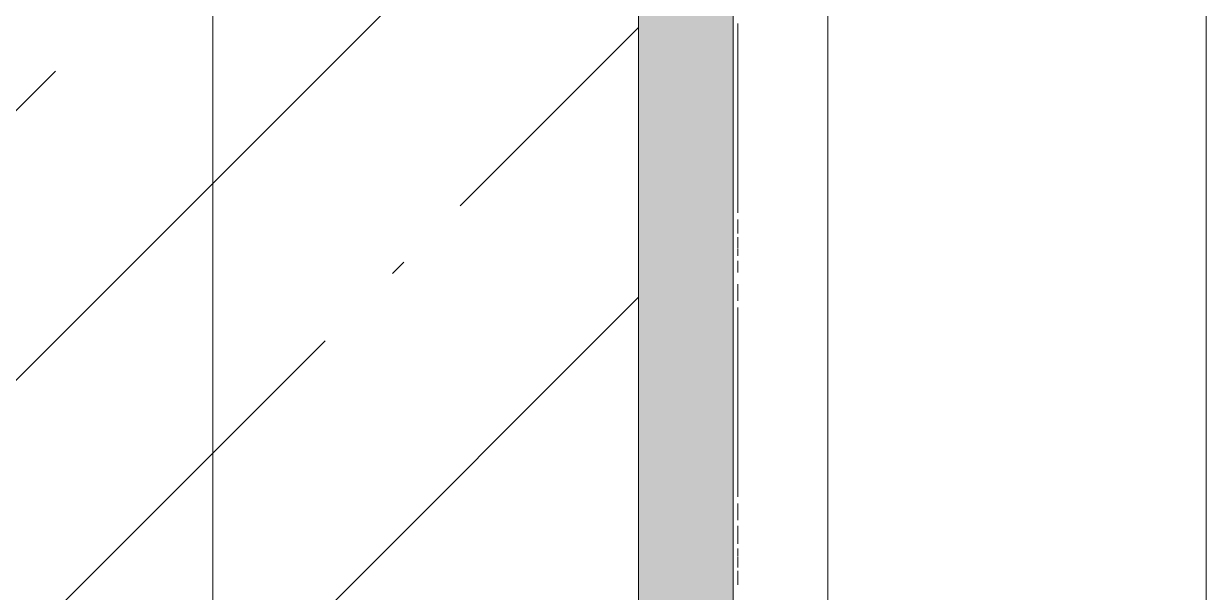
# Model space of a CAD drawing. Header units: millimetres. Extents: x 1322 to 199238, y -8553 to 29000.
# Drawn here: x 25138.7 to 25388.7, y 18964.3 to 19084.5 of the extents above; entities that cross this region are included whole.
import ezdxf

# ---------------------------------------------------------------- set-up
doc = ezdxf.new("R2010")
doc.units = ezdxf.units.MM
doc.linetypes.add('Осевая', pattern=[3175, 635, -476.25, 1587.5, -476.25])
for name, color, linetype, lineweight in [('A-WALL', 7, 'Continuous', 9), ('I-WALL', 7, 'Continuous', 9), ('Оси-2', 7, 'Осевая', 9)]:
    doc.layers.add(name, color=color, linetype=linetype, lineweight=lineweight)
for name, color, linetype, lineweight, true_color in [('A-WALL-1', 7, 'Continuous', 9, 0x3c3c3c), ('A-WALL-FNSH-1', 7, 'Continuous', 9, 0x3c3c3c), ('I-FURN-1', 7, 'Continuous', 9, 0xf0f0f0)]:
    doc.layers.add(name, color=color, linetype=linetype, lineweight=lineweight, true_color=true_color)

# ---------------------------------------------------------------- blocks, each defined once
blk = doc.blocks.new('Бизиборд лего - бизиборд 1_21б-32328682-План размещения напольных электротехнических лючков и розеток 1 этажа в осях 23_1-33')
at = {"layer": 'I-FURN-1'}
for p, q in [((315, 100), (-35.37, 100)), ((-35.37, 100), (315, 100)), ((315, 100), (15, 100)), ((15, 100), (315, 100)), ((500, 20), (0, 20)), ((170, 20), (210, 20)), ((210, 20), (170, 20)), ((170, 20), (210, 20)), ((210, 20), (170, 20)), ((170, 20), (210, 20)), ((210, 20), (210.34, 20)), ((225, 20), (210, 20)), ((210, 20), (211.34, 20)), ((227.07, 20), (210, 20)), ((210, 20), (211.34, 20)), ((228.62, 20), (210, 20)), ((210, 20), (228.62, 20)), ((228.62, 20), (210, 20)), ((210, 20), (228.62, 20)), ((228.62, 20), (210, 20)), ((210, 20), (228.62, 20)), ((212.93, 20), (210, 20)), ((210, 20), (210.34, 20)), ((210.34, 20), (210, 20)), ((210, 20), (210.34, 20)), ((228.62, 20), (210, 20)), ((210, 20), (228.62, 20)), ((228.62, 20), (210, 20)), ((210, 20), (228.62, 20)), ((228.62, 20), (210, 20)), ((210, 20), (210.34, 20)), ((211.34, 20), (210, 20)), ((210, 20), (217.41, 20)), ((228.62, 20), (210, 20)), ((210, 20), (215, 20)), ((210.34, 20), (210, 20)), ((210, 20), (228.62, 20)), ((210.34, 20), (210, 20)), ((210, 20), (210.34, 20)), ((228.62, 20), (210, 20)), ((210, 20), (228.62, 20)), ((228.62, 20), (210, 20)), ((210, 20), (228.62, 20)), ((228.62, 20), (210, 20)), ((210, 20), (228.62, 20)), ((228.62, 20), (210, 20)), ((210, 20), (228.62, 20)), ((228.62, 20), (210, 20)), ((210, 20), (228.62, 20)), ((228.62, 20), (210, 20)), ((210, 20), (211.34, 20)), ((217.41, 20), (210, 20)), ((210, 20), (228.62, 20)), ((222.59, 20), (210, 20)), ((210, 20), (211.34, 20)), ((210.34, 20), (210, 20)), ((210, 20), (228.62, 20)), ((228.62, 20), (210, 20)), ((210, 20), (210.34, 20)), ((210.34, 20), (210, 20)), ((210, 20), (228.62, 20)), ((228.62, 20), (210, 20)), ((210, 20), (230, 20)), ((230, 20), (210, 20)), ((210.34, 20), (211.34, 20)), ((210.34, 20), (211.34, 20)), ((211.34, 20), (210.34, 20)), ((210.34, 20), (227.07, 20)), ((210.34, 20), (215, 20)), ((211.34, 20), (210.34, 20)), ((215, 20), (210.34, 20)), ((210.34, 20), (211.34, 20)), ((211.34, 20), (210.34, 20)), ((210.34, 20), (212.93, 20)), ((212.93, 20), (210.34, 20)), ((211.34, 20), (214.34, 20)), ((214.34, 20), (211.34, 20)), ((211.34, 20), (214.34, 20)), ((214.34, 20), (211.34, 20)), ((211.34, 20), (214.34, 20)), ((211.34, 20), (212.93, 20)), ((211.34, 20), (212.93, 20)), ((211.34, 20), (212.93, 20)), ((211.34, 20), (212.93, 20)), ((212.93, 20), (211.34, 20)), ((217.41, 20), (211.34, 20)), ((220, 20), (211.34, 20)), ((211.34, 20), (212.93, 20)), ((211.34, 20), (212.93, 20)), ((211.34, 20), (228.62, 20)), ((212.93, 20), (211.34, 20)), ((212.93, 20), (215, 20)), ((212.93, 20), (215, 20)), ((212.93, 20), (215, 20)), ((228.62, 20), (212.93, 20)), ((212.93, 20), (215, 20)), ((217.41, 20), (212.93, 20)), ((212.93, 20), (215, 20)), ((212.93, 20), (228.62, 20)), ((217.41, 20), (212.93, 20)), ((212.93, 20), (217.41, 20)), ((217.41, 20), (212.93, 20)), ((215, 20), (219.09, 20)), ((219.09, 20), (215, 20)), ((215, 20), (219.09, 20)), ((219.09, 20), (215, 20)), ((215, 20), (219.09, 20)), ((215, 20), (217.41, 20)), ((215, 20), (217.41, 20)), ((215, 20), (217.41, 20)), ((215, 20), (217.41, 20)), ((215, 20), (217.41, 20)), ((215, 20), (217.41, 20)), ((217.41, 20), (215, 20)), ((215, 20), (217.41, 20)), ((217.41, 20), (220, 20)), ((217.41, 20), (220, 20)), ((217.41, 20), (220, 20)), ((217.41, 20), (220, 20)), ((228.62, 20), (217.41, 20)), ((217.41, 20), (220, 20)), ((227.07, 20), (217.41, 20)), ((217.41, 20), (220, 20)), ((217.41, 20), (220, 20)), ((220, 20), (217.41, 20)), ((217.41, 20), (220, 20)), ((220, 20), (217.41, 20)), ((220, 20), (217.41, 20)), ((217.41, 20), (222.59, 20)), ((222.59, 20), (217.41, 20)), ((220, 20), (223.85, 20)), ((223.85, 20), (220, 20)), ((220, 20), (223.85, 20)), ((223.85, 20), (220, 20)), ((220, 20), (223.85, 20)), ((220, 20), (222.59, 20)), ((220, 20), (222.59, 20)), ((220, 20), (228.62, 20)), ((220, 20), (222.59, 20)), ((220, 20), (222.59, 20)), ((220, 20), (222.59, 20)), ((220, 20), (228.62, 20)), ((227.07, 20), (220, 20)), ((222.59, 20), (220, 20)), ((220, 20), (228.62, 20)), ((228.62, 20), (220, 20)), ((222.59, 20), (220, 20)), ((222.59, 20), (227.07, 20)), ((222.59, 20), (225, 20)), ((222.59, 20), (225, 20)), ((222.59, 20), (227.07, 20)), ((222.59, 20), (225, 20)), ((227.07, 20), (222.59, 20)), ((228.62, 20), (222.59, 20)), ((228.62, 20), (222.59, 20)), ((222.59, 20), (225, 20)), ((227.07, 20), (222.59, 20)), ((225, 20), (228.61, 20)), ((228.61, 20), (225, 20)), ((225, 20), (228.61, 20)), ((228.61, 20), (225, 20)), ((225, 20), (228.61, 20)), ((228.62, 20), (225, 20)), ((225, 20), (227.07, 20)), ((225, 20), (227.07, 20)), ((225, 20), (228.62, 20)), ((225, 20), (227.07, 20)), ((227.07, 20), (228.62, 20)), ((227.07, 20), (228.62, 20)), ((228.62, 20), (227.07, 20)), ((227.07, 20), (228.62, 20)), ((227.07, 20), (228.62, 20)), ((227.07, 20), (228.62, 20)), ((228.62, 20), (227.07, 20)), ((228.62, 20), (227.07, 20)), ((228.62, 20), (227.07, 20)), ((227.07, 20), (228.62, 20)), ((228.62, 20), (227.07, 20)), ((228.62, 20), (228.66, 20)), ((228.66, 20), (228.62, 20)), ((228.62, 20), (228.66, 20)), ((228.66, 20), (228.62, 20)), ((228.62, 20), (228.66, 20)), ((228.66, 20), (228.62, 20)), ((228.62, 20), (228.66, 20)), ((228.66, 20), (228.62, 20)), ((228.62, 20), (228.66, 20)), ((228.66, 20), (228.62, 20)), ((228.62, 20), (228.66, 20)), ((228.66, 20), (228.62, 20)), ((228.62, 20), (228.66, 20)), ((228.66, 20), (228.62, 20)), ((228.62, 20), (228.66, 20)), ((228.66, 20), (228.62, 20)), ((228.62, 20), (228.66, 20)), ((228.66, 20), (228.62, 20)), ((228.62, 20), (228.66, 20)), ((228.66, 20), (228.62, 20)), ((228.62, 20), (228.66, 20)), ((228.66, 20), (228.62, 20)), ((228.62, 20), (228.66, 20)), ((228.66, 20), (228.62, 20)), ((228.62, 20), (228.66, 20)), ((228.66, 20), (228.62, 20)), ((228.62, 20), (228.66, 20)), ((228.66, 20), (228.62, 20)), ((228.62, 20), (228.66, 20)), ((228.66, 20), (228.62, 20)), ((228.62, 20), (228.66, 20)), ((228.66, 20), (228.62, 20)), ((228.62, 20), (228.66, 20)), ((228.66, 20), (228.62, 20)), ((228.62, 20), (228.66, 20)), ((228.66, 20), (228.62, 20)), ((228.62, 20), (228.66, 20)), ((228.66, 20), (228.62, 20)), ((228.62, 20), (228.66, 20)), ((228.66, 20), (228.62, 20)), ((228.62, 20), (228.66, 20)), ((228.66, 20), (228.62, 20)), ((228.62, 20), (228.66, 20)), ((228.66, 20), (228.62, 20)), ((228.62, 20), (228.66, 20)), ((228.66, 20), (228.62, 20)), ((228.62, 20), (228.66, 20)), ((228.66, 20), (228.62, 20)), ((228.62, 20), (228.66, 20)), ((228.66, 20), (228.62, 20)), ((228.62, 20), (228.66, 20)), ((228.66, 20), (228.62, 20)), ((228.66, 20), (229.66, 20)), ((229.66, 20), (228.66, 20)), ((228.66, 20), (229.66, 20)), ((229.66, 20), (228.66, 20)), ((228.66, 20), (230, 20)), ((230, 20), (228.66, 20)), ((228.66, 20), (230, 20)), ((230, 20), (228.66, 20)), ((228.66, 20), (230, 20)), ((230, 20), (228.66, 20)), ((228.66, 20), (230, 20)), ((230, 20), (228.66, 20)), ((228.66, 20), (229.66, 20)), ((230, 20), (228.66, 20)), ((228.66, 20), (230, 20)), ((230, 20), (228.66, 20)), ((228.66, 20), (230, 20)), ((230, 20), (228.66, 20)), ((228.66, 20), (230, 20)), ((230, 20), (228.66, 20)), ((228.66, 20), (229.66, 20)), ((230, 20), (228.66, 20)), ((228.66, 20), (230, 20)), ((230, 20), (228.66, 20)), ((228.66, 20), (230, 20)), ((229.66, 20), (228.66, 20)), ((228.66, 20), (230, 20)), ((229.66, 20), (228.66, 20)), ((228.66, 20), (230, 20)), ((230, 20), (228.66, 20)), ((228.66, 20), (230, 20)), ((230, 20), (228.66, 20)), ((228.66, 20), (230, 20)), ((229.66, 20), (228.66, 20)), ((228.66, 20), (230, 20)), ((230, 20), (228.66, 20)), ((228.66, 20), (230, 20)), ((230, 20), (228.66, 20)), ((228.66, 20), (230, 20)), ((230, 20), (228.66, 20)), ((228.66, 20), (230, 20)), ((230, 20), (228.66, 20)), ((228.66, 20), (229.66, 20)), ((230, 20), (228.66, 20)), ((228.66, 20), (230, 20)), ((230, 20), (228.66, 20)), ((228.66, 20), (230, 20)), ((230, 20), (228.66, 20)), ((228.66, 20), (230, 20)), ((230, 20), (228.66, 20)), ((228.66, 20), (230, 20)), ((230, 20), (228.66, 20)), ((229.66, 20), (230, 20)), ((230, 20), (229.66, 20)), ((229.66, 20), (230, 20)), ((230, 20), (229.66, 20)), ((229.66, 20), (230, 20)), ((229.66, 20), (230, 20)), ((230, 20), (229.66, 20)), ((230, 20), (229.66, 20)), ((230, 20), (229.66, 20)), ((229.66, 20), (230, 20)), ((230, 20), (270, 20)), ((270, 20), (230, 20)), ((230, 20), (270, 20)), ((270, 20), (230, 20)), ((230, 20), (270, 20)), ((270, 20), (270.34, 20)), ((271.34, 20), (270, 20)), ((270, 20), (271.34, 20)), ((271.34, 20), (270, 20)), ((270, 20), (271.34, 20)), ((271.34, 20), (270, 20)), ((270, 20), (271.34, 20)), ((271.34, 20), (270, 20)), ((270, 20), (271.34, 20)), ((271.34, 20), (270, 20)), ((270, 20), (271.34, 20)), ((271.34, 20), (270, 20)), ((270, 20), (270.34, 20)), ((270.34, 20), (270, 20)), ((270, 20), (271.34, 20)), ((271.34, 20), (270, 20)), ((270, 20), (271.34, 20)), ((271.34, 20), (270, 20)), ((270, 20), (271.34, 20)), ((271.34, 20), (270, 20)), ((270, 20), (271.34, 20)), ((270.34, 20), (270, 20)), ((270, 20), (271.34, 20)), ((271.34, 20), (270, 20)), ((270, 20), (270.34, 20)), ((271.34, 20), (270, 20)), ((270, 20), (270.34, 20)), ((271.34, 20), (270, 20)), ((270, 20), (271.34, 20)), ((270.34, 20), (270, 20)), ((270, 20), (271.34, 20)), ((271.34, 20), (270, 20)), ((270, 20), (271.34, 20)), ((271.34, 20), (270, 20)), ((270, 20), (271.34, 20)), ((271.34, 20), (270, 20)), ((270, 20), (271.34, 20)), ((271.34, 20), (270, 20)), ((270, 20), (271.34, 20)), ((271.34, 20), (270, 20)), ((270, 20), (271.34, 20)), ((271.34, 20), (270, 20)), ((270, 20), (271.34, 20)), ((271.34, 20), (270, 20)), ((270, 20), (271.34, 20)), ((271.34, 20), (270, 20)), ((270, 20), (271.34, 20)), ((271.34, 20), (270, 20)), ((270, 20), (270.34, 20)), ((271.34, 20), (270, 20)), ((270, 20), (271.34, 20)), ((271.34, 20), (270, 20)), ((270, 20), (271.34, 20)), ((290, 20), (270, 20)), ((270.34, 20), (271.34, 20)), ((270.34, 20), (271.34, 20)), ((271.34, 20), (270.34, 20)), ((271.34, 20), (270.34, 20)), ((270.34, 20), (271.34, 20)), ((270.34, 20), (271.34, 20)), ((271.34, 20), (270.34, 20)), ((270.34, 20), (271.34, 20)), ((271.34, 20), (271.41, 20)), ((271.41, 20), (271.34, 20)), ((271.34, 20), (271.41, 20)), ((271.41, 20), (271.34, 20)), ((271.34, 20), (271.41, 20)), ((271.41, 20), (271.34, 20)), ((271.34, 20), (271.41, 20)), ((271.41, 20), (271.34, 20)), ((271.34, 20), (271.41, 20)), ((271.41, 20), (271.34, 20)), ((271.34, 20), (271.41, 20)), ((271.41, 20), (271.34, 20)), ((271.34, 20), (271.41, 20)), ((271.41, 20), (271.34, 20)), ((271.34, 20), (271.41, 20)), ((271.41, 20), (271.34, 20)), ((271.34, 20), (271.41, 20)), ((271.41, 20), (271.34, 20)), ((271.34, 20), (271.41, 20)), ((271.41, 20), (271.34, 20)), ((271.34, 20), (271.41, 20)), ((271.41, 20), (271.34, 20)), ((271.34, 20), (271.41, 20)), ((271.41, 20), (271.34, 20)), ((271.34, 20), (271.41, 20)), ((271.41, 20), (271.34, 20)), ((271.34, 20), (271.41, 20)), ((271.41, 20), (271.34, 20)), ((271.34, 20), (271.41, 20)), ((271.41, 20), (271.34, 20)), ((271.34, 20), (271.41, 20)), ((271.41, 20), (271.34, 20)), ((271.34, 20), (271.41, 20)), ((271.41, 20), (271.34, 20)), ((271.34, 20), (271.41, 20)), ((271.41, 20), (271.34, 20)), ((271.34, 20), (271.41, 20)), ((271.41, 20), (271.34, 20)), ((271.34, 20), (271.41, 20)), ((271.41, 20), (271.34, 20)), ((271.34, 20), (271.41, 20)), ((271.41, 20), (271.34, 20)), ((271.34, 20), (271.41, 20)), ((271.41, 20), (271.34, 20)), ((271.34, 20), (271.41, 20)), ((271.41, 20), (271.34, 20)), ((271.34, 20), (271.41, 20)), ((271.41, 20), (271.34, 20)), ((271.34, 20), (271.41, 20)), ((271.41, 20), (271.34, 20)), ((271.34, 20), (271.41, 20)), ((271.41, 20), (271.34, 20)), ((271.34, 20), (271.41, 20)), ((271.41, 20), (272.93, 20)), ((272.93, 20), (271.41, 20)), ((271.41, 20), (290, 20)), ((290, 20), (271.41, 20)), ((271.41, 20), (290, 20)), ((290, 20), (271.41, 20)), ((271.41, 20), (290, 20)), ((290, 20), (271.41, 20)), ((271.41, 20), (290, 20)), ((290, 20), (271.41, 20)), ((271.41, 20), (282.59, 20)), ((277.41, 20), (271.41, 20)), ((271.41, 20), (272.93, 20)), ((272.93, 20), (271.41, 20)), ((271.41, 20), (290, 20)), ((290, 20), (271.41, 20)), ((271.41, 20), (290, 20)), ((290, 20), (271.41, 20)), ((271.41, 20), (290, 20)), ((290, 20), (271.41, 20)), ((271.41, 20), (280, 20)), ((272.93, 20), (271.41, 20)), ((271.41, 20), (277.41, 20)), ((289.66, 20), (271.41, 20)), ((271.41, 20), (272.93, 20)), ((290, 20), (271.41, 20)), ((271.41, 20), (272.93, 20)), ((280, 20), (271.41, 20)), ((271.41, 20), (275, 20)), ((272.93, 20), (271.41, 20)), ((271.41, 20), (290, 20)), ((290, 20), (271.41, 20)), ((271.41, 20), (287.07, 20)), ((280, 20), (271.41, 20)), ((271.41, 20), (290, 20)), ((290, 20), (271.41, 20)), ((271.41, 20), (287.07, 20)), ((272.93, 20), (271.41, 20)), ((271.41, 20), (290, 20)), ((290, 20), (271.41, 20)), ((271.41, 20), (282.59, 20)), ((290, 20), (271.41, 20)), ((271.41, 20), (280, 20)), ((289.66, 20), (271.41, 20)), ((271.41, 20), (290, 20)), ((290, 20), (271.41, 20)), ((271.41, 20), (290, 20)), ((290, 20), (271.41, 20)), ((271.41, 20), (275, 20)), ((272.93, 20), (271.41, 20)), ((271.41, 20), (290, 20)), ((290, 20), (271.41, 20)), ((271.41, 20), (290, 20)), ((271.43, 20), (280, 20)), ((280, 20), (271.43, 20)), ((271.43, 20), (280, 20)), ((280, 20), (271.43, 20)), ((271.43, 20), (280, 20)), ((272.93, 20), (275, 20)), ((282.59, 20), (272.93, 20)), ((272.93, 20), (290, 20)), ((275, 20), (272.93, 20)), ((290, 20), (272.93, 20)), ((272.93, 20), (275, 20)), ((272.93, 20), (277.41, 20)), ((275, 20), (272.93, 20)), ((277.41, 20), (272.93, 20)), ((275, 20), (272.93, 20)), ((275, 20), (277.41, 20)), ((277.41, 20), (275, 20)), ((275, 20), (277.41, 20)), ((275, 20), (277.41, 20)), ((277.41, 20), (275, 20)), ((275, 20), (280, 20)), ((277.41, 20), (275, 20)), ((277.41, 20), (280, 20)), ((290, 20), (277.41, 20)), ((290, 20), (277.41, 20)), ((277.41, 20), (287.07, 20)), ((277.41, 20), (280, 20)), ((277.41, 20), (282.59, 20)), ((277.41, 20), (280, 20)), ((280, 20), (277.41, 20)), ((280, 20), (277.41, 20)), ((280, 20), (277.41, 20)), ((280, 20), (282.59, 20)), ((280, 20), (290, 20)), ((280, 20), (282.59, 20)), ((287.07, 20), (280, 20)), ((280, 20), (282.59, 20)), ((282.59, 20), (280, 20)), ((290, 20), (280, 20)), ((288.66, 20), (280, 20)), ((280, 20), (290, 20)), ((280, 20), (282.59, 20)), ((282.59, 20), (280, 20)), ((280.94, 20), (285, 20)), ((285, 20), (280.94, 20)), ((280.94, 20), (285, 20)), ((285, 20), (280.94, 20)), ((280.94, 20), (285, 20)), ((282.59, 20), (285, 20)), ((285, 20), (282.59, 20)), ((282.59, 20), (290, 20)), ((282.59, 20), (288.66, 20)), ((282.59, 20), (285, 20)), ((282.59, 20), (285, 20)), ((285, 20), (282.59, 20)), ((282.59, 20), (290, 20)), ((282.59, 20), (285, 20)), ((285, 20), (282.59, 20)), ((285, 20), (287.07, 20)), ((287.07, 20), (285, 20)), ((285, 20), (287.07, 20)), ((285, 20), (287.07, 20)), ((287.07, 20), (285, 20)), ((285, 20), (287.07, 20)), ((287.07, 20), (285, 20)), ((285.7, 20), (288.66, 20)), ((288.66, 20), (285.7, 20)), ((285.7, 20), (288.66, 20)), ((288.66, 20), (285.7, 20)), ((285.7, 20), (288.66, 20)), ((287.07, 20), (288.66, 20)), ((288.66, 20), (287.07, 20)), ((287.07, 20), (288.66, 20)), ((287.07, 20), (289.66, 20)), ((289.66, 20), (287.07, 20)), ((287.07, 20), (288.66, 20)), ((288.66, 20), (287.07, 20)), ((287.07, 20), (290, 20)), ((287.07, 20), (290, 20)), ((287.07, 20), (288.66, 20)), ((288.66, 20), (287.07, 20)), ((288.66, 20), (289.66, 20)), ((289.66, 20), (288.66, 20)), ((288.66, 20), (290, 20)), ((288.66, 20), (289.66, 20)), ((288.66, 20), (289.66, 20)), ((289.66, 20), (288.66, 20)), ((290, 20), (288.66, 20)), ((288.66, 20), (289.66, 20)), ((290, 20), (288.66, 20)), ((289.66, 20), (290, 20)), ((290, 20), (289.66, 20)), ((290, 20), (289.66, 20)), ((289.66, 20), (290, 20)), ((289.66, 20), (290, 20)), ((290, 20), (289.66, 20)), ((289.66, 20), (290, 20)), ((290, 20), (289.66, 20)), ((290, 20), (289.66, 20)), ((289.66, 20), (290, 20)), ((0, 0), (500, 0)), ((210, 0), (170, 0)), ((210.34, 0), (210, 0)), ((210, 0), (210.34, 0)), ((228.62, 0), (210, 0)), ((210, 0), (228.62, 0)), ((228.62, 0), (210, 0)), ((210, 0), (228.62, 0)), ((228.62, 0), (210, 0)), ((210, 0), (228.62, 0)), ((228.62, 0), (210, 0)), ((210, 0), (228.62, 0)), ((228.62, 0), (210, 0)), ((210, 0), (228.62, 0)), ((225, 0), (210, 0)), ((210, 0), (228.62, 0)), ((228.62, 0), (210, 0)), ((210, 0), (228.62, 0)), ((228.62, 0), (210, 0)), ((210, 0), (228.62, 0)), ((228.62, 0), (210, 0)), ((210, 0), (228.62, 0)), ((228.62, 0), (210, 0)), ((210, 0), (215, 0)), ((222.59, 0), (210, 0)), ((210, 0), (220, 0)), ((228.62, 0), (210, 0)), ((210, 0), (228.62, 0)), ((210.34, 0), (210, 0)), ((210, 0), (210.34, 0)), ((228.62, 0), (210, 0)), ((210, 0), (228.62, 0)), ((230, 0), (210, 0)), ((210, 0), (230, 0)), ((211.34, 0), (210.34, 0)), ((210.34, 0), (211.34, 0)), ((211.34, 0), (210.34, 0)), ((210.34, 0), (212.93, 0)), ((214.34, 0), (211.34, 0)), ((212.93, 0), (211.34, 0)), ((211.34, 0), (212.93, 0)), ((215, 0), (211.34, 0)), ((215, 0), (212.93, 0)), ((212.93, 0), (222.59, 0)), ((212.93, 0), (217.41, 0)), ((219.09, 0), (215, 0)), ((217.41, 0), (215, 0)), ((215, 0), (228.62, 0)), ((220, 0), (215, 0)), ((220, 0), (217.41, 0)), ((217.41, 0), (222.59, 0)), ((223.85, 0), (220, 0)), ((222.59, 0), (220, 0)), ((220, 0), (228.62, 0)), ((225, 0), (220, 0)), ((225, 0), (222.59, 0)), ((222.59, 0), (225, 0)), ((228.62, 0), (222.59, 0)), ((222.59, 0), (227.07, 0)), ((228.61, 0), (225, 0)), ((227.07, 0), (225, 0)), ((225, 0), (228.62, 0)), ((227.07, 0), (225, 0)), ((227.07, 0), (225, 0)), ((228.62, 0), (227.07, 0)), ((228.62, 0), (227.07, 0)), ((228.62, 0), (227.07, 0)), ((227.07, 0), (228.62, 0)), ((228.66, 0), (228.62, 0)), ((228.62, 0), (228.66, 0)), ((228.66, 0), (228.62, 0)), ((228.62, 0), (228.66, 0)), ((228.66, 0), (228.62, 0)), ((228.62, 0), (228.66, 0)), ((228.66, 0), (228.62, 0)), ((228.62, 0), (228.66, 0)), ((228.66, 0), (228.62, 0)), ((228.62, 0), (228.66, 0)), ((228.66, 0), (228.62, 0)), ((228.62, 0), (228.66, 0)), ((228.66, 0), (228.62, 0)), ((228.62, 0), (228.66, 0)), ((228.66, 0), (228.62, 0)), ((228.62, 0), (228.66, 0)), ((228.66, 0), (228.62, 0)), ((228.62, 0), (228.66, 0)), ((228.66, 0), (228.62, 0)), ((228.62, 0), (228.66, 0)), ((228.66, 0), (228.62, 0)), ((228.62, 0), (228.66, 0)), ((228.66, 0), (228.62, 0)), ((228.62, 0), (228.66, 0)), ((228.66, 0), (228.62, 0)), ((228.62, 0), (228.66, 0)), ((228.66, 0), (228.62, 0)), ((228.62, 0), (228.66, 0)), ((228.66, 0), (228.62, 0)), ((228.62, 0), (228.66, 0)), ((229.66, 0), (228.66, 0)), ((228.66, 0), (229.66, 0)), ((230, 0), (228.66, 0)), ((228.66, 0), (230, 0)), ((230, 0), (228.66, 0)), ((228.66, 0), (230, 0)), ((230, 0), (228.66, 0)), ((228.66, 0), (230, 0)), ((230, 0), (228.66, 0)), ((228.66, 0), (230, 0)), ((230, 0), (228.66, 0)), ((228.66, 0), (230, 0)), ((230, 0), (228.66, 0)), ((228.66, 0), (229.66, 0)), ((230, 0), (228.66, 0)), ((228.66, 0), (230, 0)), ((230, 0), (228.66, 0)), ((228.66, 0), (230, 0)), ((230, 0), (228.66, 0)), ((228.66, 0), (230, 0)), ((230, 0), (228.66, 0)), ((228.66, 0), (230, 0)), ((230, 0), (228.66, 0)), ((228.66, 0), (230, 0)), ((230, 0), (228.66, 0)), ((228.66, 0), (230, 0)), ((230, 0), (228.66, 0)), ((228.66, 0), (229.66, 0)), ((230, 0), (228.66, 0)), ((228.66, 0), (230, 0)), ((230, 0), (229.66, 0)), ((229.66, 0), (230, 0)), ((229.66, 0), (230, 0)), ((229.66, 0), (230, 0)), ((270, 0), (230, 0)), ((270.34, 0), (270, 0)), ((270, 0), (271.34, 0)), ((271.34, 0), (270, 0)), ((270, 0), (271.34, 0)), ((271.34, 0), (270, 0)), ((270, 0), (271.34, 0)), ((271.34, 0), (270, 0)), ((270, 0), (271.34, 0)), ((271.34, 0), (270, 0)), ((270, 0), (271.34, 0)), ((271.34, 0), (270, 0)), ((270, 0), (271.34, 0)), ((271.34, 0), (270, 0)), ((270, 0), (271.34, 0)), ((271.34, 0), (270, 0)), ((270, 0), (271.34, 0)), ((271.34, 0), (270, 0)), ((270, 0), (271.34, 0)), ((271.34, 0), (270, 0)), ((270, 0), (271.34, 0)), ((271.34, 0), (270, 0)), ((270, 0), (270.34, 0)), ((271.34, 0), (270, 0)), ((270, 0), (271.34, 0)), ((271.34, 0), (270, 0)), ((270, 0), (271.34, 0)), ((271.34, 0), (270, 0)), ((270, 0), (271.34, 0)), ((271.34, 0), (270, 0)), ((270, 0), (271.34, 0)), ((271.34, 0), (270, 0)), ((270, 0), (290, 0)), ((271.34, 0), (270.34, 0)), ((270.34, 0), (271.34, 0)), ((271.41, 0), (271.34, 0)), ((271.34, 0), (271.41, 0)), ((271.41, 0), (271.34, 0)), ((271.34, 0), (271.41, 0)), ((271.41, 0), (271.34, 0)), ((271.34, 0), (271.41, 0)), ((271.41, 0), (271.34, 0)), ((271.34, 0), (271.41, 0)), ((271.41, 0), (271.34, 0)), ((271.34, 0), (271.41, 0)), ((271.41, 0), (271.34, 0)), ((271.34, 0), (271.41, 0)), ((271.41, 0), (271.34, 0)), ((271.34, 0), (271.41, 0)), ((271.41, 0), (271.34, 0)), ((271.34, 0), (271.41, 0)), ((271.41, 0), (271.34, 0)), ((271.34, 0), (271.41, 0)), ((271.41, 0), (271.34, 0)), ((271.34, 0), (271.41, 0)), ((271.41, 0), (271.34, 0)), ((271.34, 0), (271.41, 0)), ((271.41, 0), (271.34, 0)), ((271.34, 0), (271.41, 0)), ((271.41, 0), (271.34, 0)), ((271.34, 0), (271.41, 0)), ((271.41, 0), (271.34, 0)), ((271.34, 0), (271.41, 0)), ((271.41, 0), (271.34, 0)), ((271.34, 0), (271.41, 0)), ((271.41, 0), (271.34, 0)), ((272.93, 0), (271.41, 0)), ((271.41, 0), (290, 0)), ((290, 0), (271.41, 0)), ((271.41, 0), (290, 0)), ((277.41, 0), (271.41, 0)), ((271.41, 0), (290, 0)), ((290, 0), (271.41, 0)), ((271.41, 0), (290, 0)), ((290, 0), (271.41, 0)), ((271.41, 0), (290, 0)), ((290, 0), (271.41, 0)), ((271.41, 0), (290, 0)), ((272.93, 0), (271.41, 0)), ((271.41, 0), (272.93, 0)), ((290, 0), (271.41, 0)), ((271.41, 0), (290, 0)), ((290, 0), (271.41, 0)), ((271.41, 0), (290, 0)), ((290, 0), (271.41, 0)), ((271.41, 0), (290, 0)), ((290, 0), (271.41, 0)), ((271.41, 0), (277.41, 0)), ((275, 0), (271.41, 0)), ((271.41, 0), (290, 0)), ((285, 0), (271.41, 0)), ((271.41, 0), (285, 0)), ((275, 0), (271.41, 0)), ((271.41, 0), (290, 0)), ((290, 0), (271.41, 0)), ((271.41, 0), (290, 0)), ((290, 0), (271.41, 0)), ((280, 0), (271.43, 0)), ((275, 0), (272.93, 0)), ((275, 0), (272.93, 0)), ((272.93, 0), (275, 0)), ((277.41, 0), (275, 0)), ((290, 0), (275, 0)), ((275, 0), (280, 0)), ((285, 0), (275, 0)), ((282.59, 0), (275, 0)), ((280, 0), (277.41, 0)), ((280, 0), (277.41, 0)), ((277.41, 0), (289.66, 0)), ((282.59, 0), (280, 0)), ((290, 0), (280, 0)), ((280, 0), (282.59, 0)), ((285, 0), (280.94, 0)), ((285, 0), (282.59, 0)), ((282.59, 0), (285, 0)), ((287.07, 0), (282.59, 0)), ((287.07, 0), (285, 0)), ((285, 0), (287.07, 0)), ((290, 0), (285, 0)), ((289.66, 0), (285, 0)), ((285, 0), (290, 0)), ((288.66, 0), (285.7, 0)), ((288.66, 0), (287.07, 0)), ((287.07, 0), (288.66, 0)), ((289.66, 0), (287.07, 0)), ((289.66, 0), (288.66, 0)), ((288.66, 0), (289.66, 0)), ((290, 0), (289.66, 0)), ((289.66, 0), (290, 0)), ((289.66, 0), (290, 0)), ((290, 0), (289.66, 0)), ((290, 0), (289.66, 0))]:
    blk.add_line(p, q, dxfattribs=at)

msp = doc.modelspace()

# ---------------------------------------------------------------- hatches: boundary and pattern name
at = {"layer": 'I-WALL'}
h = msp.add_hatch(dxfattribs=at)
h.set_pattern_fill('FP_2', color=256, style=0, pattern_type=2)
h.set_pattern_definition([(45, (-75531.33, 0), (-57.024626, 57.024626), []), (45, (-75474.3, 0), (-57.024626, 57.024626), [100.806, -20.161, 3.353, -16.808])])
h.paths.add_polyline_path([(25141.41, 17750), (25268.67, 17750), (25268.67, 21400), (25048.67, 21400), (25048.67, 17750)])
h = msp.add_hatch(dxfattribs=at)
h.set_pattern_fill('FP_31', color=256, style=0, pattern_type=2)
h.set_pattern_definition([(0, (-75531.326, 0), (121.92, 30.48), [10.058, -81.382, 10.058, -81.382, -487.68]), (0, (-75531.326, 0), (121.92, 30.48), [-182.88, 10.058, -172.822, 10.058, -81.382, -213.36]), (0, (-75531.326, 0), (121.92, 30.48), [-457.2, 10.058, -50.902, 10.058, -142.342]), (120, (-75485.606, 15.24), (-87.356454, 90.345817), [10.058, -81.382, 10.058, -81.382, -487.68]), (120, (-75485.606, 15.24), (-87.356454, 90.345817), [-182.88, 10.058, -172.822, 10.058, -81.382, -213.36]), (120, (-75485.606, 15.24), (-87.356454, 90.345817), [-457.2, 10.058, -50.902, 10.058, -142.342]), (240, (-75470.366, 76.2), (-34.563546, -120.825817), [10.058, -81.382, 10.058, -81.382, -487.68]), (240, (-75470.366, 76.2), (-34.563546, -120.825817), [-182.88, 10.058, -172.822, 10.058, -81.382, -213.36]), (240, (-75470.366, 76.2), (-34.563546, -120.825817), [-457.2, 10.058, -50.902, 10.058, -142.342])])
h.paths.add_polyline_path([(25288.67, 17750), (25288.67, 20791.5), (25268.67, 20791.5), (25268.67, 17750)])

# ---------------------------------------------------------------- linework, layer by layer
at = {"layer": 'A-WALL'}
for p, q in [((25288.67, 19044.5), (25288.67, 19084.5)), ((25288.67, 19040.16), (25288.67, 19043.16)), ((25288.67, 19035.41), (25288.67, 19039.5)), ((25288.67, 19030.65), (25288.67, 19034.5)), ((25288.67, 19025.89), (25288.67, 19029.5)), ((25288.67, 18984.5), (25288.67, 19024.5)), ((25288.67, 18974.5), (25288.67, 18983.07)), ((25288.67, 18969.5), (25288.67, 18973.56)), ((25288.67, 18965.84), (25288.67, 18968.8))]:
    msp.add_line(p, q, dxfattribs=at)
at = {"layer": 'A-WALL-1'}
msp.add_line((25268.67, 17530), (25268.67, 21400), dxfattribs=at)
at = {"layer": 'A-WALL-FNSH-1'}
for p, q in [((25289.67, 19044.48), (25289.67, 19084.5)), ((25289.67, 19041.57), (25289.67, 19043.08)), ((25289.67, 19040.16), (25289.67, 19041.47)), ((25289.67, 19037.09), (25289.67, 19039.38)), ((25289.67, 19035.41), (25289.67, 19036.96)), ((25289.67, 19031.91), (25289.67, 19034.37)), ((25289.67, 19027.43), (25289.67, 19029.4)), ((25289.67, 19025.89), (25289.67, 19027.35)), ((25289.67, 18984.48), (25289.67, 19024.5)), ((25289.67, 18981.57), (25289.67, 18983.07)), ((25289.67, 18979.5), (25289.67, 18981.47)), ((25289.67, 18977.09), (25289.67, 18978.31)), ((25289.67, 18974.5), (25289.67, 18976.96)), ((25289.67, 18971.91), (25289.67, 18973.56)), ((25289.67, 18969.5), (25289.67, 18971.79)), ((25289.67, 18967.43), (25289.67, 18968.8)), ((25289.67, 18965.84), (25289.67, 18967.35))]:
    msp.add_line(p, q, dxfattribs=at)
at = {"layer": 'Оси-2'}
msp.add_line((25178.67, 593.74), (25178.67, 19528.29), dxfattribs=at)

# ---------------------------------------------------------------- block references
at = {"layer": 'I-FURN-1', "rotation": 270.0000000000001}
msp.add_blockref('Бизиборд лего - бизиборд 1_21б-32328682-План размещения напольных электротехнических лючков и розеток 1 этажа в осях 23_1-33', (25288.67, 19254.5), dxfattribs=at)

doc.saveas('drawing.dxf')
